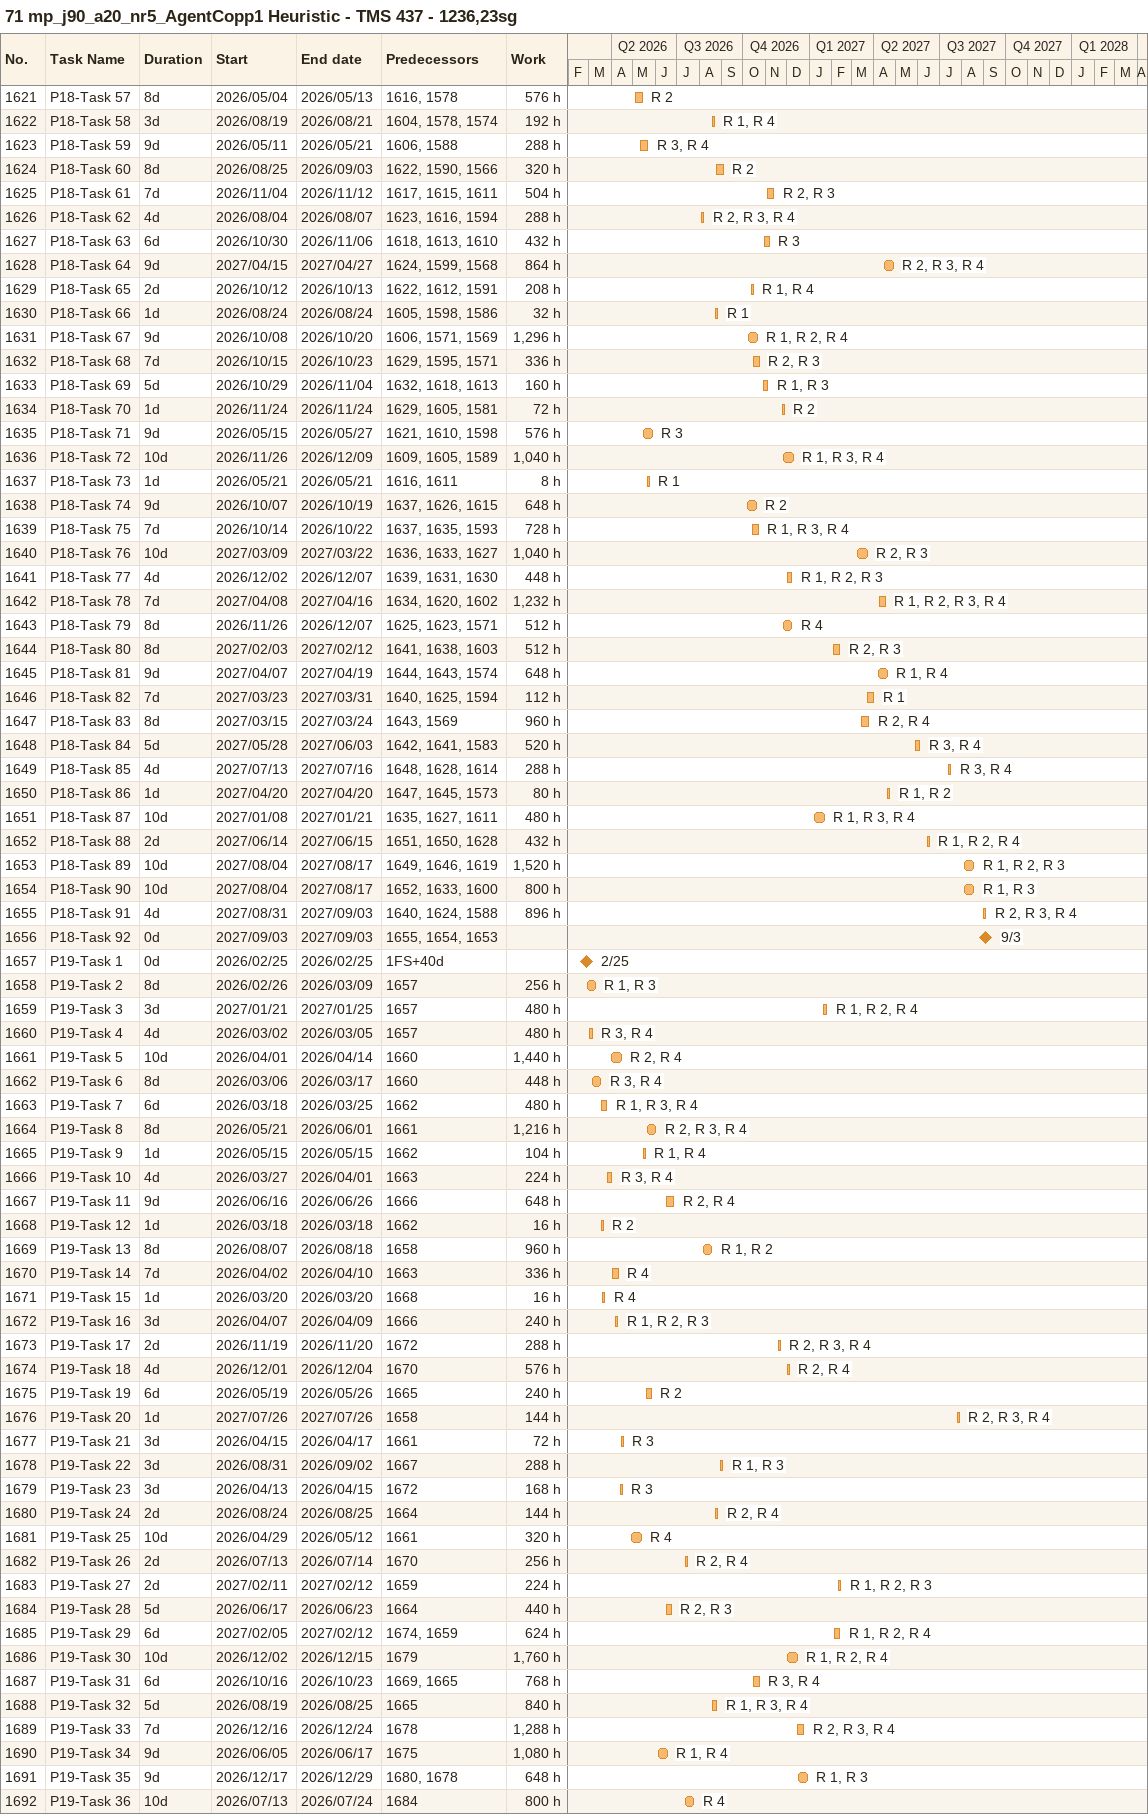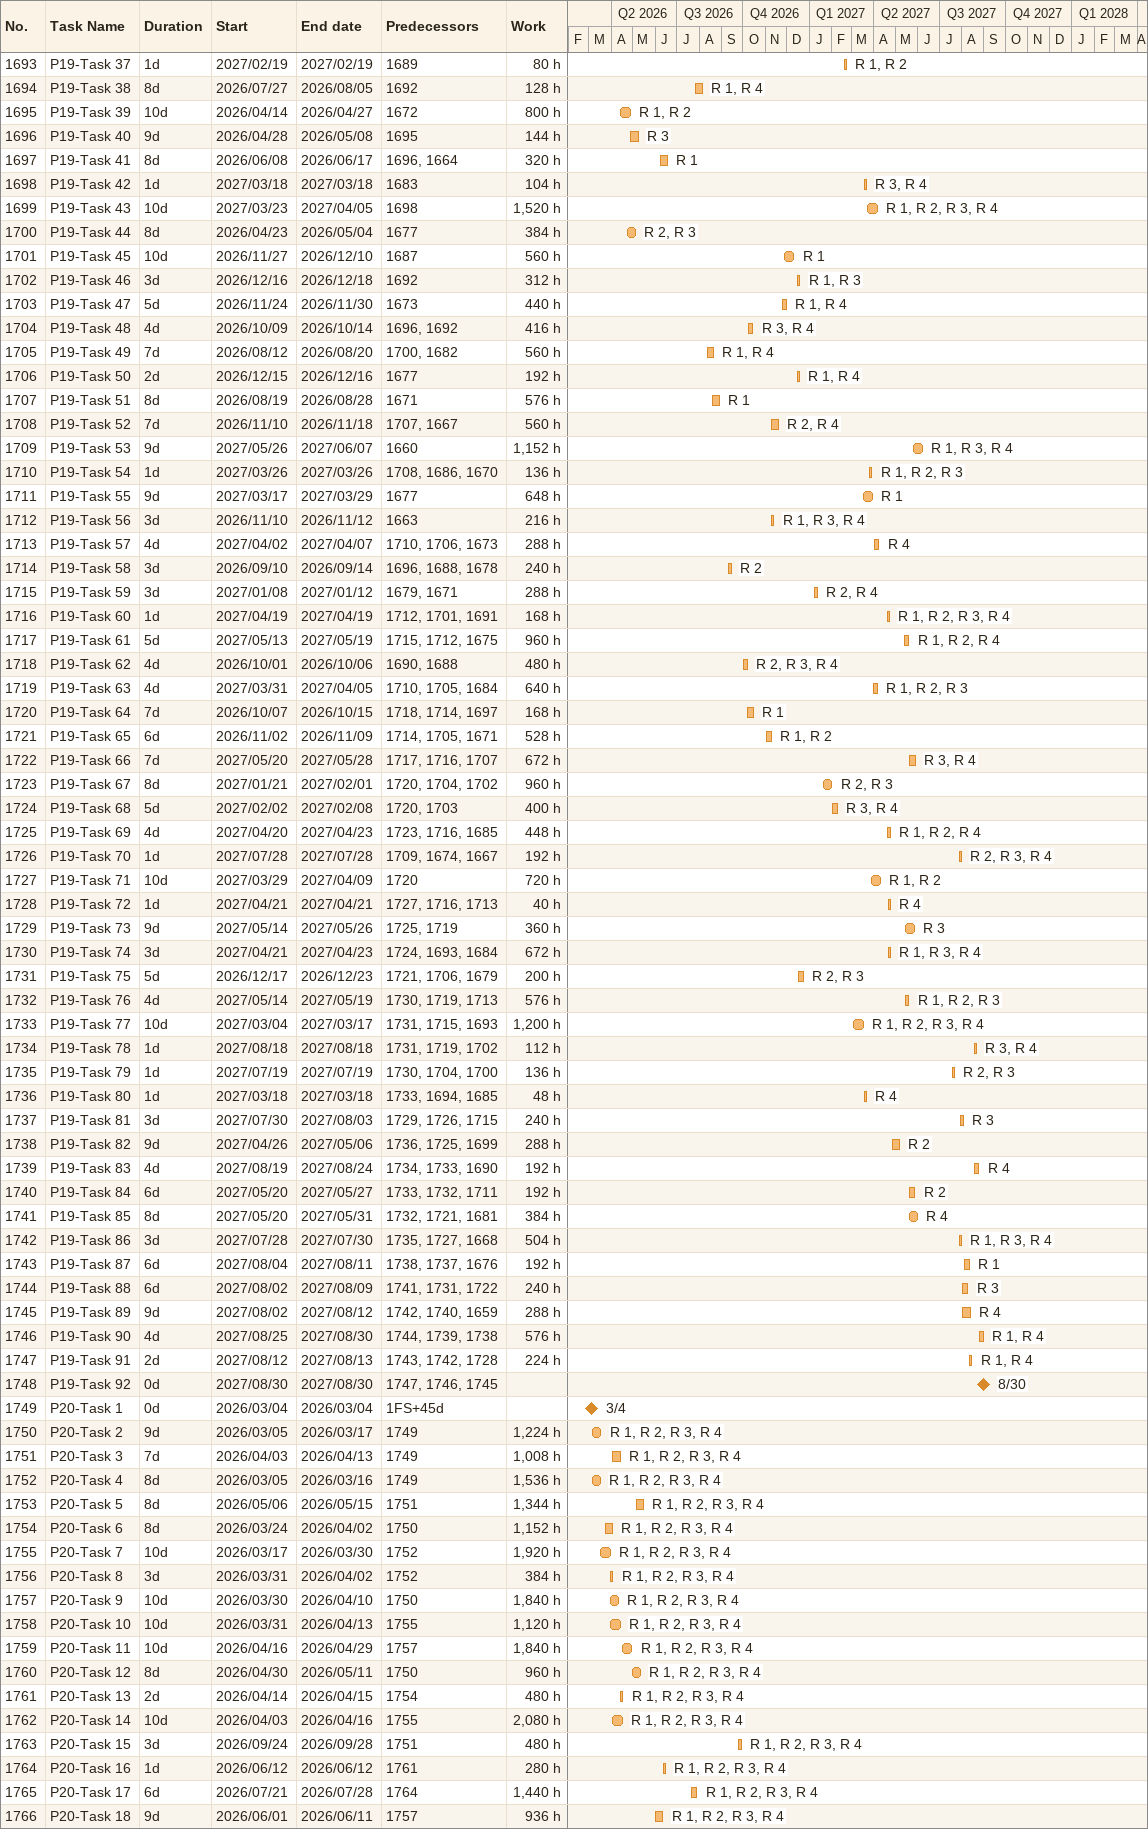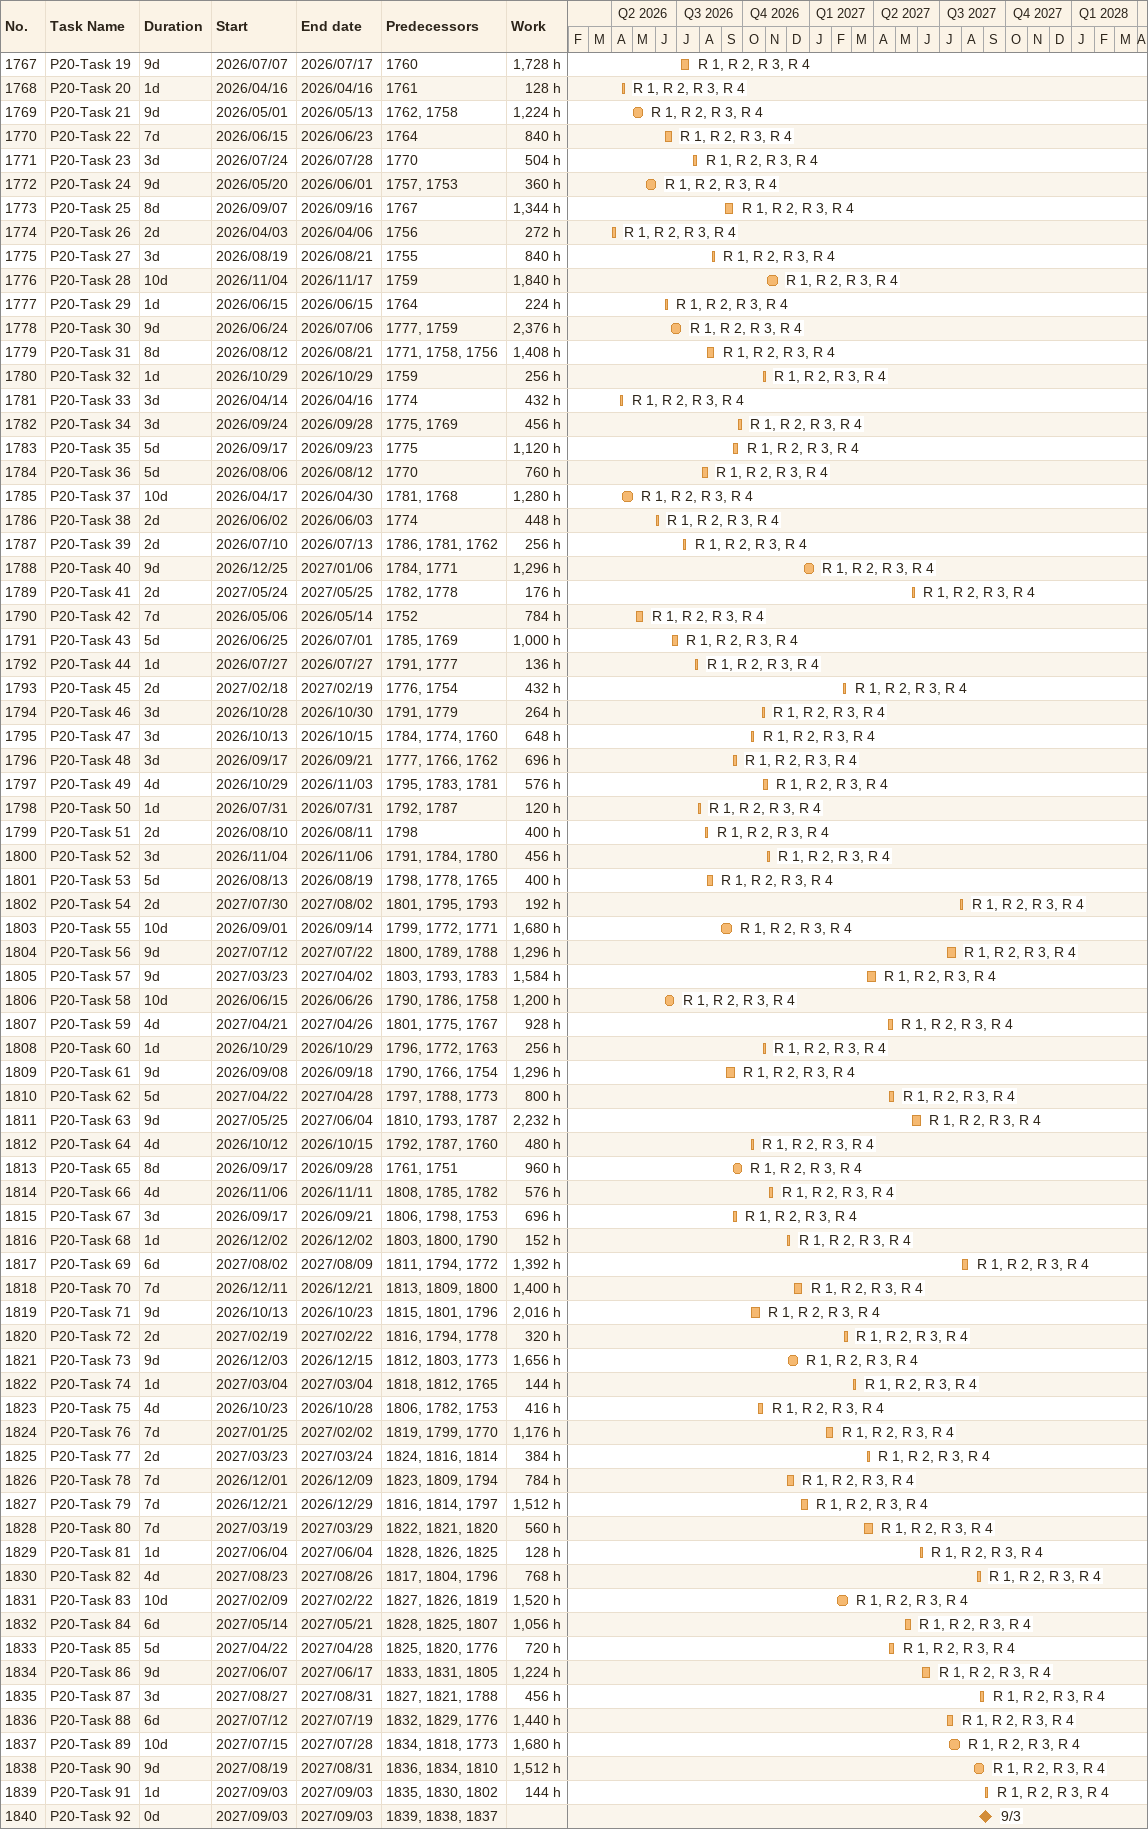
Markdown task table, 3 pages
71 mp_j90_a20_nr5_AgentCopp1 Heuristic - TMS 437 - 1236,23sg

| ID | Task | Duration | Start | Finish | Predecessors | Resources | Work (h) |
|---|---|---|---|---|---|---|---|
| 1621 | P18-Task 57 | 8d | 2026-05-04 | 2026-05-13 | 1616, 1578 | R 2 | 576 |
| 1622 | P18-Task 58 | 3d | 2026-08-19 | 2026-08-21 | 1604, 1578, 1574 | R 1, R 4 | 192 |
| 1623 | P18-Task 59 | 9d | 2026-05-11 | 2026-05-21 | 1606, 1588 | R 3, R 4 | 288 |
| 1624 | P18-Task 60 | 8d | 2026-08-25 | 2026-09-03 | 1622, 1590, 1566 | R 2 | 320 |
| 1625 | P18-Task 61 | 7d | 2026-11-04 | 2026-11-12 | 1617, 1615, 1611 | R 2, R 3 | 504 |
| 1626 | P18-Task 62 | 4d | 2026-08-04 | 2026-08-07 | 1623, 1616, 1594 | R 2, R 3, R 4 | 288 |
| 1627 | P18-Task 63 | 6d | 2026-10-30 | 2026-11-06 | 1618, 1613, 1610 | R 3 | 432 |
| 1628 | P18-Task 64 | 9d | 2027-04-15 | 2027-04-27 | 1624, 1599, 1568 | R 2, R 3, R 4 | 864 |
| 1629 | P18-Task 65 | 2d | 2026-10-12 | 2026-10-13 | 1622, 1612, 1591 | R 1, R 4 | 208 |
| 1630 | P18-Task 66 | 1d | 2026-08-24 | 2026-08-24 | 1605, 1598, 1586 | R 1 | 32 |
| 1631 | P18-Task 67 | 9d | 2026-10-08 | 2026-10-20 | 1606, 1571, 1569 | R 1, R 2, R 4 | 1296 |
| 1632 | P18-Task 68 | 7d | 2026-10-15 | 2026-10-23 | 1629, 1595, 1571 | R 2, R 3 | 336 |
| 1633 | P18-Task 69 | 5d | 2026-10-29 | 2026-11-04 | 1632, 1618, 1613 | R 1, R 3 | 160 |
| 1634 | P18-Task 70 | 1d | 2026-11-24 | 2026-11-24 | 1629, 1605, 1581 | R 2 | 72 |
| 1635 | P18-Task 71 | 9d | 2026-05-15 | 2026-05-27 | 1621, 1610, 1598 | R 3 | 576 |
| 1636 | P18-Task 72 | 10d | 2026-11-26 | 2026-12-09 | 1609, 1605, 1589 | R 1, R 3, R 4 | 1040 |
| 1637 | P18-Task 73 | 1d | 2026-05-21 | 2026-05-21 | 1616, 1611 | R 1 | 8 |
| 1638 | P18-Task 74 | 9d | 2026-10-07 | 2026-10-19 | 1637, 1626, 1615 | R 2 | 648 |
| 1639 | P18-Task 75 | 7d | 2026-10-14 | 2026-10-22 | 1637, 1635, 1593 | R 1, R 3, R 4 | 728 |
| 1640 | P18-Task 76 | 10d | 2027-03-09 | 2027-03-22 | 1636, 1633, 1627 | R 2, R 3 | 1040 |
| 1641 | P18-Task 77 | 4d | 2026-12-02 | 2026-12-07 | 1639, 1631, 1630 | R 1, R 2, R 3 | 448 |
| 1642 | P18-Task 78 | 7d | 2027-04-08 | 2027-04-16 | 1634, 1620, 1602 | R 1, R 2, R 3, R 4 | 1232 |
| 1643 | P18-Task 79 | 8d | 2026-11-26 | 2026-12-07 | 1625, 1623, 1571 | R 4 | 512 |
| 1644 | P18-Task 80 | 8d | 2027-02-03 | 2027-02-12 | 1641, 1638, 1603 | R 2, R 3 | 512 |
| 1645 | P18-Task 81 | 9d | 2027-04-07 | 2027-04-19 | 1644, 1643, 1574 | R 1, R 4 | 648 |
| 1646 | P18-Task 82 | 7d | 2027-03-23 | 2027-03-31 | 1640, 1625, 1594 | R 1 | 112 |
| 1647 | P18-Task 83 | 8d | 2027-03-15 | 2027-03-24 | 1643, 1569 | R 2, R 4 | 960 |
| 1648 | P18-Task 84 | 5d | 2027-05-28 | 2027-06-03 | 1642, 1641, 1583 | R 3, R 4 | 520 |
| 1649 | P18-Task 85 | 4d | 2027-07-13 | 2027-07-16 | 1648, 1628, 1614 | R 3, R 4 | 288 |
| 1650 | P18-Task 86 | 1d | 2027-04-20 | 2027-04-20 | 1647, 1645, 1573 | R 1, R 2 | 80 |
| 1651 | P18-Task 87 | 10d | 2027-01-08 | 2027-01-21 | 1635, 1627, 1611 | R 1, R 3, R 4 | 480 |
| 1652 | P18-Task 88 | 2d | 2027-06-14 | 2027-06-15 | 1651, 1650, 1628 | R 1, R 2, R 4 | 432 |
| 1653 | P18-Task 89 | 10d | 2027-08-04 | 2027-08-17 | 1649, 1646, 1619 | R 1, R 2, R 3 | 1520 |
| 1654 | P18-Task 90 | 10d | 2027-08-04 | 2027-08-17 | 1652, 1633, 1600 | R 1, R 3 | 800 |
| 1655 | P18-Task 91 | 4d | 2027-08-31 | 2027-09-03 | 1640, 1624, 1588 | R 2, R 3, R 4 | 896 |
| 1656 | P18-Task 92 | 0d | 2027-09-03 | 2027-09-03 | 1655, 1654, 1653 |  |  |
| 1657 | P19-Task 1 | 0d | 2026-02-25 | 2026-02-25 | 1FS+40d |  |  |
| 1658 | P19-Task 2 | 8d | 2026-02-26 | 2026-03-09 | 1657 | R 1, R 3 | 256 |
| 1659 | P19-Task 3 | 3d | 2027-01-21 | 2027-01-25 | 1657 | R 1, R 2, R 4 | 480 |
| 1660 | P19-Task 4 | 4d | 2026-03-02 | 2026-03-05 | 1657 | R 3, R 4 | 480 |
| 1661 | P19-Task 5 | 10d | 2026-04-01 | 2026-04-14 | 1660 | R 2, R 4 | 1440 |
| 1662 | P19-Task 6 | 8d | 2026-03-06 | 2026-03-17 | 1660 | R 3, R 4 | 448 |
| 1663 | P19-Task 7 | 6d | 2026-03-18 | 2026-03-25 | 1662 | R 1, R 3, R 4 | 480 |
| 1664 | P19-Task 8 | 8d | 2026-05-21 | 2026-06-01 | 1661 | R 2, R 3, R 4 | 1216 |
| 1665 | P19-Task 9 | 1d | 2026-05-15 | 2026-05-15 | 1662 | R 1, R 4 | 104 |
| 1666 | P19-Task 10 | 4d | 2026-03-27 | 2026-04-01 | 1663 | R 3, R 4 | 224 |
| 1667 | P19-Task 11 | 9d | 2026-06-16 | 2026-06-26 | 1666 | R 2, R 4 | 648 |
| 1668 | P19-Task 12 | 1d | 2026-03-18 | 2026-03-18 | 1662 | R 2 | 16 |
| 1669 | P19-Task 13 | 8d | 2026-08-07 | 2026-08-18 | 1658 | R 1, R 2 | 960 |
| 1670 | P19-Task 14 | 7d | 2026-04-02 | 2026-04-10 | 1663 | R 4 | 336 |
| 1671 | P19-Task 15 | 1d | 2026-03-20 | 2026-03-20 | 1668 | R 4 | 16 |
| 1672 | P19-Task 16 | 3d | 2026-04-07 | 2026-04-09 | 1666 | R 1, R 2, R 3 | 240 |
| 1673 | P19-Task 17 | 2d | 2026-11-19 | 2026-11-20 | 1672 | R 2, R 3, R 4 | 288 |
| 1674 | P19-Task 18 | 4d | 2026-12-01 | 2026-12-04 | 1670 | R 2, R 4 | 576 |
| 1675 | P19-Task 19 | 6d | 2026-05-19 | 2026-05-26 | 1665 | R 2 | 240 |
| 1676 | P19-Task 20 | 1d | 2027-07-26 | 2027-07-26 | 1658 | R 2, R 3, R 4 | 144 |
| 1677 | P19-Task 21 | 3d | 2026-04-15 | 2026-04-17 | 1661 | R 3 | 72 |
| 1678 | P19-Task 22 | 3d | 2026-08-31 | 2026-09-02 | 1667 | R 1, R 3 | 288 |
| 1679 | P19-Task 23 | 3d | 2026-04-13 | 2026-04-15 | 1672 | R 3 | 168 |
| 1680 | P19-Task 24 | 2d | 2026-08-24 | 2026-08-25 | 1664 | R 2, R 4 | 144 |
| 1681 | P19-Task 25 | 10d | 2026-04-29 | 2026-05-12 | 1661 | R 4 | 320 |
| 1682 | P19-Task 26 | 2d | 2026-07-13 | 2026-07-14 | 1670 | R 2, R 4 | 256 |
| 1683 | P19-Task 27 | 2d | 2027-02-11 | 2027-02-12 | 1659 | R 1, R 2, R 3 | 224 |
| 1684 | P19-Task 28 | 5d | 2026-06-17 | 2026-06-23 | 1664 | R 2, R 3 | 440 |
| 1685 | P19-Task 29 | 6d | 2027-02-05 | 2027-02-12 | 1674, 1659 | R 1, R 2, R 4 | 624 |
| 1686 | P19-Task 30 | 10d | 2026-12-02 | 2026-12-15 | 1679 | R 1, R 2, R 4 | 1760 |
| 1687 | P19-Task 31 | 6d | 2026-10-16 | 2026-10-23 | 1669, 1665 | R 3, R 4 | 768 |
| 1688 | P19-Task 32 | 5d | 2026-08-19 | 2026-08-25 | 1665 | R 1, R 3, R 4 | 840 |
| 1689 | P19-Task 33 | 7d | 2026-12-16 | 2026-12-24 | 1678 | R 2, R 3, R 4 | 1288 |
| 1690 | P19-Task 34 | 9d | 2026-06-05 | 2026-06-17 | 1675 | R 1, R 4 | 1080 |
| 1691 | P19-Task 35 | 9d | 2026-12-17 | 2026-12-29 | 1680, 1678 | R 1, R 3 | 648 |
| 1692 | P19-Task 36 | 10d | 2026-07-13 | 2026-07-24 | 1684 | R 4 | 800 |
| 1693 | P19-Task 37 | 1d | 2027-02-19 | 2027-02-19 | 1689 | R 1, R 2 | 80 |
| 1694 | P19-Task 38 | 8d | 2026-07-27 | 2026-08-05 | 1692 | R 1, R 4 | 128 |
| 1695 | P19-Task 39 | 10d | 2026-04-14 | 2026-04-27 | 1672 | R 1, R 2 | 800 |
| 1696 | P19-Task 40 | 9d | 2026-04-28 | 2026-05-08 | 1695 | R 3 | 144 |
| 1697 | P19-Task 41 | 8d | 2026-06-08 | 2026-06-17 | 1696, 1664 | R 1 | 320 |
| 1698 | P19-Task 42 | 1d | 2027-03-18 | 2027-03-18 | 1683 | R 3, R 4 | 104 |
| 1699 | P19-Task 43 | 10d | 2027-03-23 | 2027-04-05 | 1698 | R 1, R 2, R 3, R 4 | 1520 |
| 1700 | P19-Task 44 | 8d | 2026-04-23 | 2026-05-04 | 1677 | R 2, R 3 | 384 |
| 1701 | P19-Task 45 | 10d | 2026-11-27 | 2026-12-10 | 1687 | R 1 | 560 |
| 1702 | P19-Task 46 | 3d | 2026-12-16 | 2026-12-18 | 1692 | R 1, R 3 | 312 |
| 1703 | P19-Task 47 | 5d | 2026-11-24 | 2026-11-30 | 1673 | R 1, R 4 | 440 |
| 1704 | P19-Task 48 | 4d | 2026-10-09 | 2026-10-14 | 1696, 1692 | R 3, R 4 | 416 |
| 1705 | P19-Task 49 | 7d | 2026-08-12 | 2026-08-20 | 1700, 1682 | R 1, R 4 | 560 |
| 1706 | P19-Task 50 | 2d | 2026-12-15 | 2026-12-16 | 1677 | R 1, R 4 | 192 |
| 1707 | P19-Task 51 | 8d | 2026-08-19 | 2026-08-28 | 1671 | R 1 | 576 |
| 1708 | P19-Task 52 | 7d | 2026-11-10 | 2026-11-18 | 1707, 1667 | R 2, R 4 | 560 |
| 1709 | P19-Task 53 | 9d | 2027-05-26 | 2027-06-07 | 1660 | R 1, R 3, R 4 | 1152 |
| 1710 | P19-Task 54 | 1d | 2027-03-26 | 2027-03-26 | 1708, 1686, 1670 | R 1, R 2, R 3 | 136 |
| 1711 | P19-Task 55 | 9d | 2027-03-17 | 2027-03-29 | 1677 | R 1 | 648 |
| 1712 | P19-Task 56 | 3d | 2026-11-10 | 2026-11-12 | 1663 | R 1, R 3, R 4 | 216 |
| 1713 | P19-Task 57 | 4d | 2027-04-02 | 2027-04-07 | 1710, 1706, 1673 | R 4 | 288 |
| 1714 | P19-Task 58 | 3d | 2026-09-10 | 2026-09-14 | 1696, 1688, 1678 | R 2 | 240 |
| 1715 | P19-Task 59 | 3d | 2027-01-08 | 2027-01-12 | 1679, 1671 | R 2, R 4 | 288 |
| 1716 | P19-Task 60 | 1d | 2027-04-19 | 2027-04-19 | 1712, 1701, 1691 | R 1, R 2, R 3, R 4 | 168 |
| 1717 | P19-Task 61 | 5d | 2027-05-13 | 2027-05-19 | 1715, 1712, 1675 | R 1, R 2, R 4 | 960 |
| 1718 | P19-Task 62 | 4d | 2026-10-01 | 2026-10-06 | 1690, 1688 | R 2, R 3, R 4 | 480 |
| 1719 | P19-Task 63 | 4d | 2027-03-31 | 2027-04-05 | 1710, 1705, 1684 | R 1, R 2, R 3 | 640 |
| 1720 | P19-Task 64 | 7d | 2026-10-07 | 2026-10-15 | 1718, 1714, 1697 | R 1 | 168 |
| 1721 | P19-Task 65 | 6d | 2026-11-02 | 2026-11-09 | 1714, 1705, 1671 | R 1, R 2 | 528 |
| 1722 | P19-Task 66 | 7d | 2027-05-20 | 2027-05-28 | 1717, 1716, 1707 | R 3, R 4 | 672 |
| 1723 | P19-Task 67 | 8d | 2027-01-21 | 2027-02-01 | 1720, 1704, 1702 | R 2, R 3 | 960 |
| 1724 | P19-Task 68 | 5d | 2027-02-02 | 2027-02-08 | 1720, 1703 | R 3, R 4 | 400 |
| 1725 | P19-Task 69 | 4d | 2027-04-20 | 2027-04-23 | 1723, 1716, 1685 | R 1, R 2, R 4 | 448 |
| 1726 | P19-Task 70 | 1d | 2027-07-28 | 2027-07-28 | 1709, 1674, 1667 | R 2, R 3, R 4 | 192 |
| 1727 | P19-Task 71 | 10d | 2027-03-29 | 2027-04-09 | 1720 | R 1, R 2 | 720 |
| 1728 | P19-Task 72 | 1d | 2027-04-21 | 2027-04-21 | 1727, 1716, 1713 | R 4 | 40 |
| 1729 | P19-Task 73 | 9d | 2027-05-14 | 2027-05-26 | 1725, 1719 | R 3 | 360 |
| 1730 | P19-Task 74 | 3d | 2027-04-21 | 2027-04-23 | 1724, 1693, 1684 | R 1, R 3, R 4 | 672 |
| 1731 | P19-Task 75 | 5d | 2026-12-17 | 2026-12-23 | 1721, 1706, 1679 | R 2, R 3 | 200 |
| 1732 | P19-Task 76 | 4d | 2027-05-14 | 2027-05-19 | 1730, 1719, 1713 | R 1, R 2, R 3 | 576 |
| 1733 | P19-Task 77 | 10d | 2027-03-04 | 2027-03-17 | 1731, 1715, 1693 | R 1, R 2, R 3, R 4 | 1200 |
| 1734 | P19-Task 78 | 1d | 2027-08-18 | 2027-08-18 | 1731, 1719, 1702 | R 3, R 4 | 112 |
| 1735 | P19-Task 79 | 1d | 2027-07-19 | 2027-07-19 | 1730, 1704, 1700 | R 2, R 3 | 136 |
| 1736 | P19-Task 80 | 1d | 2027-03-18 | 2027-03-18 | 1733, 1694, 1685 | R 4 | 48 |
| 1737 | P19-Task 81 | 3d | 2027-07-30 | 2027-08-03 | 1729, 1726, 1715 | R 3 | 240 |
| 1738 | P19-Task 82 | 9d | 2027-04-26 | 2027-05-06 | 1736, 1725, 1699 | R 2 | 288 |
| 1739 | P19-Task 83 | 4d | 2027-08-19 | 2027-08-24 | 1734, 1733, 1690 | R 4 | 192 |
| 1740 | P19-Task 84 | 6d | 2027-05-20 | 2027-05-27 | 1733, 1732, 1711 | R 2 | 192 |
| 1741 | P19-Task 85 | 8d | 2027-05-20 | 2027-05-31 | 1732, 1721, 1681 | R 4 | 384 |
| 1742 | P19-Task 86 | 3d | 2027-07-28 | 2027-07-30 | 1735, 1727, 1668 | R 1, R 3, R 4 | 504 |
| 1743 | P19-Task 87 | 6d | 2027-08-04 | 2027-08-11 | 1738, 1737, 1676 | R 1 | 192 |
| 1744 | P19-Task 88 | 6d | 2027-08-02 | 2027-08-09 | 1741, 1731, 1722 | R 3 | 240 |
| 1745 | P19-Task 89 | 9d | 2027-08-02 | 2027-08-12 | 1742, 1740, 1659 | R 4 | 288 |
| 1746 | P19-Task 90 | 4d | 2027-08-25 | 2027-08-30 | 1744, 1739, 1738 | R 1, R 4 | 576 |
| 1747 | P19-Task 91 | 2d | 2027-08-12 | 2027-08-13 | 1743, 1742, 1728 | R 1, R 4 | 224 |
| 1748 | P19-Task 92 | 0d | 2027-08-30 | 2027-08-30 | 1747, 1746, 1745 |  |  |
| 1749 | P20-Task 1 | 0d | 2026-03-04 | 2026-03-04 | 1FS+45d |  |  |
| 1750 | P20-Task 2 | 9d | 2026-03-05 | 2026-03-17 | 1749 | R 1, R 2, R 3, R 4 | 1224 |
| 1751 | P20-Task 3 | 7d | 2026-04-03 | 2026-04-13 | 1749 | R 1, R 2, R 3, R 4 | 1008 |
| 1752 | P20-Task 4 | 8d | 2026-03-05 | 2026-03-16 | 1749 | R 1, R 2, R 3, R 4 | 1536 |
| 1753 | P20-Task 5 | 8d | 2026-05-06 | 2026-05-15 | 1751 | R 1, R 2, R 3, R 4 | 1344 |
| 1754 | P20-Task 6 | 8d | 2026-03-24 | 2026-04-02 | 1750 | R 1, R 2, R 3, R 4 | 1152 |
| 1755 | P20-Task 7 | 10d | 2026-03-17 | 2026-03-30 | 1752 | R 1, R 2, R 3, R 4 | 1920 |
| 1756 | P20-Task 8 | 3d | 2026-03-31 | 2026-04-02 | 1752 | R 1, R 2, R 3, R 4 | 384 |
| 1757 | P20-Task 9 | 10d | 2026-03-30 | 2026-04-10 | 1750 | R 1, R 2, R 3, R 4 | 1840 |
| 1758 | P20-Task 10 | 10d | 2026-03-31 | 2026-04-13 | 1755 | R 1, R 2, R 3, R 4 | 1120 |
| 1759 | P20-Task 11 | 10d | 2026-04-16 | 2026-04-29 | 1757 | R 1, R 2, R 3, R 4 | 1840 |
| 1760 | P20-Task 12 | 8d | 2026-04-30 | 2026-05-11 | 1750 | R 1, R 2, R 3, R 4 | 960 |
| 1761 | P20-Task 13 | 2d | 2026-04-14 | 2026-04-15 | 1754 | R 1, R 2, R 3, R 4 | 480 |
| 1762 | P20-Task 14 | 10d | 2026-04-03 | 2026-04-16 | 1755 | R 1, R 2, R 3, R 4 | 2080 |
| 1763 | P20-Task 15 | 3d | 2026-09-24 | 2026-09-28 | 1751 | R 1, R 2, R 3, R 4 | 480 |
| 1764 | P20-Task 16 | 1d | 2026-06-12 | 2026-06-12 | 1761 | R 1, R 2, R 3, R 4 | 280 |
| 1765 | P20-Task 17 | 6d | 2026-07-21 | 2026-07-28 | 1764 | R 1, R 2, R 3, R 4 | 1440 |
| 1766 | P20-Task 18 | 9d | 2026-06-01 | 2026-06-11 | 1757 | R 1, R 2, R 3, R 4 | 936 |
| 1767 | P20-Task 19 | 9d | 2026-07-07 | 2026-07-17 | 1760 | R 1, R 2, R 3, R 4 | 1728 |
| 1768 | P20-Task 20 | 1d | 2026-04-16 | 2026-04-16 | 1761 | R 1, R 2, R 3, R 4 | 128 |
| 1769 | P20-Task 21 | 9d | 2026-05-01 | 2026-05-13 | 1762, 1758 | R 1, R 2, R 3, R 4 | 1224 |
| 1770 | P20-Task 22 | 7d | 2026-06-15 | 2026-06-23 | 1764 | R 1, R 2, R 3, R 4 | 840 |
| 1771 | P20-Task 23 | 3d | 2026-07-24 | 2026-07-28 | 1770 | R 1, R 2, R 3, R 4 | 504 |
| 1772 | P20-Task 24 | 9d | 2026-05-20 | 2026-06-01 | 1757, 1753 | R 1, R 2, R 3, R 4 | 360 |
| 1773 | P20-Task 25 | 8d | 2026-09-07 | 2026-09-16 | 1767 | R 1, R 2, R 3, R 4 | 1344 |
| 1774 | P20-Task 26 | 2d | 2026-04-03 | 2026-04-06 | 1756 | R 1, R 2, R 3, R 4 | 272 |
| 1775 | P20-Task 27 | 3d | 2026-08-19 | 2026-08-21 | 1755 | R 1, R 2, R 3, R 4 | 840 |
| 1776 | P20-Task 28 | 10d | 2026-11-04 | 2026-11-17 | 1759 | R 1, R 2, R 3, R 4 | 1840 |
| 1777 | P20-Task 29 | 1d | 2026-06-15 | 2026-06-15 | 1764 | R 1, R 2, R 3, R 4 | 224 |
| 1778 | P20-Task 30 | 9d | 2026-06-24 | 2026-07-06 | 1777, 1759 | R 1, R 2, R 3, R 4 | 2376 |
| 1779 | P20-Task 31 | 8d | 2026-08-12 | 2026-08-21 | 1771, 1758, 1756 | R 1, R 2, R 3, R 4 | 1408 |
| 1780 | P20-Task 32 | 1d | 2026-10-29 | 2026-10-29 | 1759 | R 1, R 2, R 3, R 4 | 256 |
| 1781 | P20-Task 33 | 3d | 2026-04-14 | 2026-04-16 | 1774 | R 1, R 2, R 3, R 4 | 432 |
| 1782 | P20-Task 34 | 3d | 2026-09-24 | 2026-09-28 | 1775, 1769 | R 1, R 2, R 3, R 4 | 456 |
| 1783 | P20-Task 35 | 5d | 2026-09-17 | 2026-09-23 | 1775 | R 1, R 2, R 3, R 4 | 1120 |
| 1784 | P20-Task 36 | 5d | 2026-08-06 | 2026-08-12 | 1770 | R 1, R 2, R 3, R 4 | 760 |
| 1785 | P20-Task 37 | 10d | 2026-04-17 | 2026-04-30 | 1781, 1768 | R 1, R 2, R 3, R 4 | 1280 |
| 1786 | P20-Task 38 | 2d | 2026-06-02 | 2026-06-03 | 1774 | R 1, R 2, R 3, R 4 | 448 |
| 1787 | P20-Task 39 | 2d | 2026-07-10 | 2026-07-13 | 1786, 1781, 1762 | R 1, R 2, R 3, R 4 | 256 |
| 1788 | P20-Task 40 | 9d | 2026-12-25 | 2027-01-06 | 1784, 1771 | R 1, R 2, R 3, R 4 | 1296 |
| 1789 | P20-Task 41 | 2d | 2027-05-24 | 2027-05-25 | 1782, 1778 | R 1, R 2, R 3, R 4 | 176 |
| 1790 | P20-Task 42 | 7d | 2026-05-06 | 2026-05-14 | 1752 | R 1, R 2, R 3, R 4 | 784 |
| 1791 | P20-Task 43 | 5d | 2026-06-25 | 2026-07-01 | 1785, 1769 | R 1, R 2, R 3, R 4 | 1000 |
| 1792 | P20-Task 44 | 1d | 2026-07-27 | 2026-07-27 | 1791, 1777 | R 1, R 2, R 3, R 4 | 136 |
| 1793 | P20-Task 45 | 2d | 2027-02-18 | 2027-02-19 | 1776, 1754 | R 1, R 2, R 3, R 4 | 432 |
| 1794 | P20-Task 46 | 3d | 2026-10-28 | 2026-10-30 | 1791, 1779 | R 1, R 2, R 3, R 4 | 264 |
| 1795 | P20-Task 47 | 3d | 2026-10-13 | 2026-10-15 | 1784, 1774, 1760 | R 1, R 2, R 3, R 4 | 648 |
| 1796 | P20-Task 48 | 3d | 2026-09-17 | 2026-09-21 | 1777, 1766, 1762 | R 1, R 2, R 3, R 4 | 696 |
| 1797 | P20-Task 49 | 4d | 2026-10-29 | 2026-11-03 | 1795, 1783, 1781 | R 1, R 2, R 3, R 4 | 576 |
| 1798 | P20-Task 50 | 1d | 2026-07-31 | 2026-07-31 | 1792, 1787 | R 1, R 2, R 3, R 4 | 120 |
| 1799 | P20-Task 51 | 2d | 2026-08-10 | 2026-08-11 | 1798 | R 1, R 2, R 3, R 4 | 400 |
| 1800 | P20-Task 52 | 3d | 2026-11-04 | 2026-11-06 | 1791, 1784, 1780 | R 1, R 2, R 3, R 4 | 456 |
| 1801 | P20-Task 53 | 5d | 2026-08-13 | 2026-08-19 | 1798, 1778, 1765 | R 1, R 2, R 3, R 4 | 400 |
| 1802 | P20-Task 54 | 2d | 2027-07-30 | 2027-08-02 | 1801, 1795, 1793 | R 1, R 2, R 3, R 4 | 192 |
| 1803 | P20-Task 55 | 10d | 2026-09-01 | 2026-09-14 | 1799, 1772, 1771 | R 1, R 2, R 3, R 4 | 1680 |
| 1804 | P20-Task 56 | 9d | 2027-07-12 | 2027-07-22 | 1800, 1789, 1788 | R 1, R 2, R 3, R 4 | 1296 |
| 1805 | P20-Task 57 | 9d | 2027-03-23 | 2027-04-02 | 1803, 1793, 1783 | R 1, R 2, R 3, R 4 | 1584 |
| 1806 | P20-Task 58 | 10d | 2026-06-15 | 2026-06-26 | 1790, 1786, 1758 | R 1, R 2, R 3, R 4 | 1200 |
| 1807 | P20-Task 59 | 4d | 2027-04-21 | 2027-04-26 | 1801, 1775, 1767 | R 1, R 2, R 3, R 4 | 928 |
| 1808 | P20-Task 60 | 1d | 2026-10-29 | 2026-10-29 | 1796, 1772, 1763 | R 1, R 2, R 3, R 4 | 256 |
| 1809 | P20-Task 61 | 9d | 2026-09-08 | 2026-09-18 | 1790, 1766, 1754 | R 1, R 2, R 3, R 4 | 1296 |
| 1810 | P20-Task 62 | 5d | 2027-04-22 | 2027-04-28 | 1797, 1788, 1773 | R 1, R 2, R 3, R 4 | 800 |
| 1811 | P20-Task 63 | 9d | 2027-05-25 | 2027-06-04 | 1810, 1793, 1787 | R 1, R 2, R 3, R 4 | 2232 |
| 1812 | P20-Task 64 | 4d | 2026-10-12 | 2026-10-15 | 1792, 1787, 1760 | R 1, R 2, R 3, R 4 | 480 |
| 1813 | P20-Task 65 | 8d | 2026-09-17 | 2026-09-28 | 1761, 1751 | R 1, R 2, R 3, R 4 | 960 |
| 1814 | P20-Task 66 | 4d | 2026-11-06 | 2026-11-11 | 1808, 1785, 1782 | R 1, R 2, R 3, R 4 | 576 |
| 1815 | P20-Task 67 | 3d | 2026-09-17 | 2026-09-21 | 1806, 1798, 1753 | R 1, R 2, R 3, R 4 | 696 |
| 1816 | P20-Task 68 | 1d | 2026-12-02 | 2026-12-02 | 1803, 1800, 1790 | R 1, R 2, R 3, R 4 | 152 |
| 1817 | P20-Task 69 | 6d | 2027-08-02 | 2027-08-09 | 1811, 1794, 1772 | R 1, R 2, R 3, R 4 | 1392 |
| 1818 | P20-Task 70 | 7d | 2026-12-11 | 2026-12-21 | 1813, 1809, 1800 | R 1, R 2, R 3, R 4 | 1400 |
| 1819 | P20-Task 71 | 9d | 2026-10-13 | 2026-10-23 | 1815, 1801, 1796 | R 1, R 2, R 3, R 4 | 2016 |
| 1820 | P20-Task 72 | 2d | 2027-02-19 | 2027-02-22 | 1816, 1794, 1778 | R 1, R 2, R 3, R 4 | 320 |
| 1821 | P20-Task 73 | 9d | 2026-12-03 | 2026-12-15 | 1812, 1803, 1773 | R 1, R 2, R 3, R 4 | 1656 |
| 1822 | P20-Task 74 | 1d | 2027-03-04 | 2027-03-04 | 1818, 1812, 1765 | R 1, R 2, R 3, R 4 | 144 |
| 1823 | P20-Task 75 | 4d | 2026-10-23 | 2026-10-28 | 1806, 1782, 1753 | R 1, R 2, R 3, R 4 | 416 |
| 1824 | P20-Task 76 | 7d | 2027-01-25 | 2027-02-02 | 1819, 1799, 1770 | R 1, R 2, R 3, R 4 | 1176 |
| 1825 | P20-Task 77 | 2d | 2027-03-23 | 2027-03-24 | 1824, 1816, 1814 | R 1, R 2, R 3, R 4 | 384 |
| 1826 | P20-Task 78 | 7d | 2026-12-01 | 2026-12-09 | 1823, 1809, 1794 | R 1, R 2, R 3, R 4 | 784 |
| 1827 | P20-Task 79 | 7d | 2026-12-21 | 2026-12-29 | 1816, 1814, 1797 | R 1, R 2, R 3, R 4 | 1512 |
| 1828 | P20-Task 80 | 7d | 2027-03-19 | 2027-03-29 | 1822, 1821, 1820 | R 1, R 2, R 3, R 4 | 560 |
| 1829 | P20-Task 81 | 1d | 2027-06-04 | 2027-06-04 | 1828, 1826, 1825 | R 1, R 2, R 3, R 4 | 128 |
| 1830 | P20-Task 82 | 4d | 2027-08-23 | 2027-08-26 | 1817, 1804, 1796 | R 1, R 2, R 3, R 4 | 768 |
| 1831 | P20-Task 83 | 10d | 2027-02-09 | 2027-02-22 | 1827, 1826, 1819 | R 1, R 2, R 3, R 4 | 1520 |
| 1832 | P20-Task 84 | 6d | 2027-05-14 | 2027-05-21 | 1828, 1825, 1807 | R 1, R 2, R 3, R 4 | 1056 |
| 1833 | P20-Task 85 | 5d | 2027-04-22 | 2027-04-28 | 1825, 1820, 1776 | R 1, R 2, R 3, R 4 | 720 |
| 1834 | P20-Task 86 | 9d | 2027-06-07 | 2027-06-17 | 1833, 1831, 1805 | R 1, R 2, R 3, R 4 | 1224 |
| 1835 | P20-Task 87 | 3d | 2027-08-27 | 2027-08-31 | 1827, 1821, 1788 | R 1, R 2, R 3, R 4 | 456 |
| 1836 | P20-Task 88 | 6d | 2027-07-12 | 2027-07-19 | 1832, 1829, 1776 | R 1, R 2, R 3, R 4 | 1440 |
| 1837 | P20-Task 89 | 10d | 2027-07-15 | 2027-07-28 | 1834, 1818, 1773 | R 1, R 2, R 3, R 4 | 1680 |
| 1838 | P20-Task 90 | 9d | 2027-08-19 | 2027-08-31 | 1836, 1834, 1810 | R 1, R 2, R 3, R 4 | 1512 |
| 1839 | P20-Task 91 | 1d | 2027-09-03 | 2027-09-03 | 1835, 1830, 1802 | R 1, R 2, R 3, R 4 | 144 |
| 1840 | P20-Task 92 | 0d | 2027-09-03 | 2027-09-03 | 1839, 1838, 1837 |  |  |
